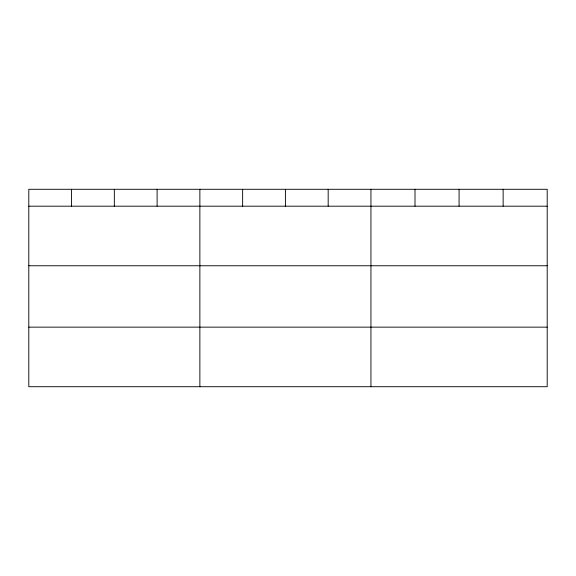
<?xml version="1.0" encoding="UTF-8"?>
<svg xmlns="http://www.w3.org/2000/svg" width="576" height="576" viewBox="0 0 576 576"><rect width="100%" height="100%" fill="white"/><g stroke="black" fill="none" stroke-linecap="round" stroke-linejoin="round"><path stroke-width="0.86" d="M547.2 265.759L547.2 189.288L28.8 189.288L28.8 386.712L547.2 386.712L547.2 265.759L28.8 265.759M28.8 206.186L547.2 206.186M28.8 327.139L547.2 327.139M503.136 189.288L503.136 206.186M459.072 189.288L459.072 206.186M415.008 189.288L415.008 206.186M370.944 189.288L370.944 386.712M328.176 189.288L328.176 206.186M285.408 189.288L285.408 206.186M242.64 189.288L242.64 206.186M199.872 189.288L199.872 386.712M157.104 189.288L157.104 206.186M114.336 189.288L114.336 206.186M71.568 189.288L71.568 206.186"/></g></svg>
